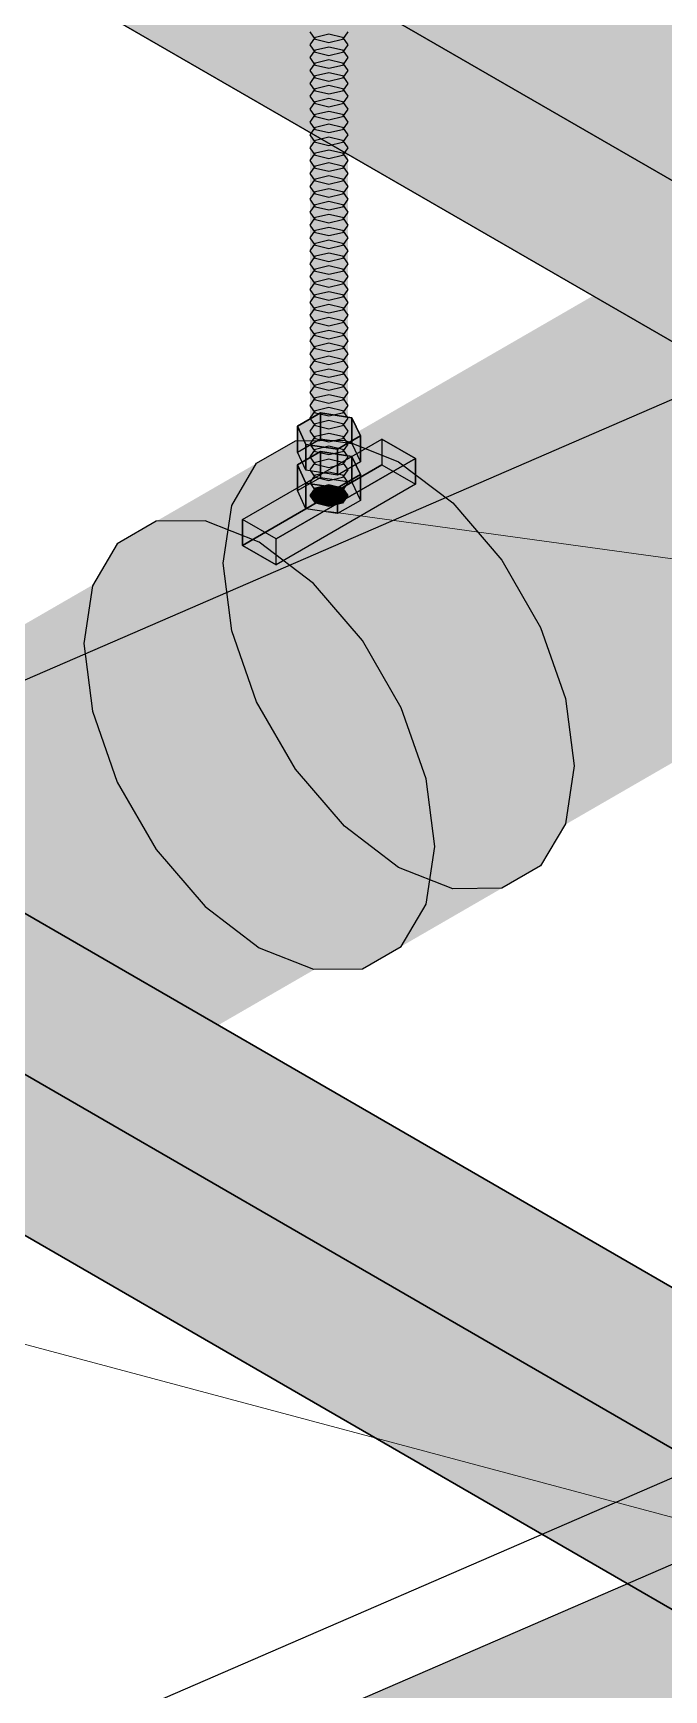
# Model space of a CAD drawing. Header units: metres. Extents: x 0 to 34.2, y 0 to 17.8.
# Drawn here: x 10.182 to 10.378, y 9.204 to 9.719 of the extents above; entities that cross this region are included whole.
import ezdxf

# ---------------------------------------------------------------- set-up
doc = ezdxf.new("R2010")
doc.units = ezdxf.units.M
doc.header["$LTSCALE"] = 0.25
doc.layers.add('ISO-ARISTAS', color=8, linetype='CONTINUOUS')
doc.layers.add('ISO-CONCRETO-SUP', color=254, linetype='CONTINUOUS', true_color=0xe8e8e8)
doc.layers.add('LLAMADAS', color=30, linetype='CONTINUOUS', lineweight=18)

msp = doc.modelspace()

# ---------------------------------------------------------------- linework, layer by layer
at = {"layer": 'ISO-ARISTAS', "color": 250}
for p, q in [((8.91706, 8.97127), (11.00677, 9.87615)), ((10.4811, 9.6154), (10.14965, 9.80676)), ((10.4811, 9.6154), (10.14965, 9.80676)), ((10.19295, 9.78176), (10.5244, 9.5904)), ((10.19295, 9.78176), (10.5244, 9.5904)), ((10.4811, 9.5654), (10.14965, 9.75676)), ((10.14965, 9.75676), (10.4811, 9.5654)), ((10.27022, 9.71698), (10.26849, 9.71937)), ((10.26849, 9.71537), (10.27022, 9.71777)), ((10.27022, 9.71298), (10.26849, 9.71537)), ((10.27022, 9.71777), (10.27437, 9.71877)), ((10.27437, 9.71598), (10.27022, 9.71698)), ((10.27022, 9.71378), (10.27437, 9.71477)), ((10.27437, 9.71877), (10.27853, 9.71777)), ((10.27853, 9.71698), (10.27437, 9.71598)), ((10.27437, 9.71477), (10.27853, 9.71378)), ((10.28025, 9.71937), (10.27853, 9.71698)), ((10.27853, 9.71777), (10.28025, 9.71537)), ((10.28025, 9.71537), (10.27853, 9.71298)), ((10.26849, 9.71138), (10.27022, 9.71378)), ((10.27022, 9.70898), (10.26849, 9.71138)), ((10.26849, 9.70738), (10.27022, 9.70978)), ((10.27437, 9.71198), (10.27022, 9.71298)), ((10.27022, 9.70978), (10.27437, 9.71077)), ((10.27853, 9.71298), (10.27437, 9.71198)), ((10.27437, 9.71077), (10.27853, 9.70978)), ((10.27853, 9.71378), (10.28025, 9.71138)), ((10.28025, 9.71138), (10.27853, 9.70898)), ((10.27853, 9.70978), (10.28025, 9.70738)), ((10.27022, 9.70498), (10.26849, 9.70738)), ((10.26849, 9.70338), (10.27022, 9.70578)), ((10.27437, 9.70798), (10.27022, 9.70898)), ((10.27022, 9.70578), (10.27437, 9.70677)), ((10.27437, 9.70398), (10.27022, 9.70498)), ((10.27853, 9.70898), (10.27437, 9.70798)), ((10.27437, 9.70677), (10.27853, 9.70578)), ((10.27853, 9.70498), (10.27437, 9.70398)), ((10.28025, 9.70738), (10.27853, 9.70498)), ((10.27853, 9.70578), (10.28025, 9.70338)), ((10.27022, 9.70097), (10.26849, 9.70338)), ((10.26849, 9.69937), (10.27022, 9.70178)), ((10.27022, 9.69698), (10.26849, 9.69937)), ((10.27022, 9.70178), (10.27437, 9.70277)), ((10.27437, 9.69998), (10.27022, 9.70097)), ((10.27437, 9.70277), (10.27853, 9.70178)), ((10.27853, 9.70097), (10.27437, 9.69998)), ((10.28025, 9.70338), (10.27853, 9.70097)), ((10.27853, 9.70178), (10.28025, 9.69937)), ((10.28025, 9.69937), (10.27853, 9.69698)), ((10.26849, 9.69538), (10.27022, 9.69778)), ((10.27022, 9.69298), (10.26849, 9.69538)), ((10.27022, 9.69778), (10.27437, 9.69877)), ((10.27437, 9.69598), (10.27022, 9.69698)), ((10.27022, 9.69378), (10.27437, 9.69477)), ((10.27437, 9.69877), (10.27853, 9.69778)), ((10.27853, 9.69698), (10.27437, 9.69598)), ((10.27437, 9.69477), (10.27853, 9.69378)), ((10.27853, 9.69778), (10.28025, 9.69538)), ((10.28025, 9.69538), (10.27853, 9.69298)), ((10.26849, 9.69138), (10.27022, 9.69378)), ((10.27022, 9.68898), (10.26849, 9.69138)), ((10.26849, 9.68737), (10.27022, 9.68978)), ((10.27437, 9.69198), (10.27022, 9.69298)), ((10.27022, 9.68978), (10.27437, 9.69077)), ((10.27437, 9.68798), (10.27022, 9.68898)), ((10.27853, 9.69298), (10.27437, 9.69198)), ((10.27437, 9.69077), (10.27853, 9.68978)), ((10.27853, 9.68898), (10.27437, 9.68798)), ((10.27853, 9.69378), (10.28025, 9.69138)), ((10.28025, 9.69138), (10.27853, 9.68898)), ((10.27853, 9.68978), (10.28025, 9.68737)), ((9.24851, 8.77991), (11.33823, 9.68478)), ((10.27022, 9.68498), (10.26849, 9.68737)), ((10.26849, 9.68337), (10.27022, 9.68577)), ((10.27022, 9.68577), (10.27437, 9.68677)), ((10.27437, 9.68398), (10.27022, 9.68498)), ((10.27437, 9.68677), (10.27853, 9.68577)), ((10.27853, 9.68498), (10.27437, 9.68398)), ((10.28025, 9.68737), (10.27853, 9.68498)), ((10.27853, 9.68577), (10.28025, 9.68337)), ((10.27022, 9.68098), (10.26849, 9.68337)), ((10.26849, 9.67938), (10.27022, 9.68178)), ((10.27022, 9.67698), (10.26849, 9.67938)), ((10.27022, 9.68178), (10.27437, 9.68277)), ((10.27437, 9.67998), (10.27022, 9.68098)), ((10.27022, 9.67778), (10.27437, 9.67877)), ((10.27437, 9.68277), (10.27853, 9.68178)), ((10.27853, 9.68098), (10.27437, 9.67998)), ((10.27437, 9.67877), (10.27853, 9.67778)), ((10.28025, 9.68337), (10.27853, 9.68098)), ((10.27853, 9.68178), (10.28025, 9.67938)), ((10.28025, 9.67938), (10.27853, 9.67698)), ((10.26849, 9.67538), (10.27022, 9.67778)), ((10.27022, 9.67298), (10.26849, 9.67538)), ((10.26849, 9.67138), (10.27022, 9.67378)), ((10.27437, 9.67598), (10.27022, 9.67698)), ((10.27022, 9.67378), (10.27437, 9.67477)), ((10.27853, 9.67698), (10.27437, 9.67598)), ((10.27437, 9.67477), (10.27853, 9.67378)), ((10.27853, 9.67778), (10.28025, 9.67538)), ((10.28025, 9.67538), (10.27853, 9.67298)), ((10.27853, 9.67378), (10.28025, 9.67138)), ((10.27022, 9.66897), (10.26849, 9.67138)), ((10.26849, 9.66737), (10.27022, 9.66978)), ((10.27437, 9.67198), (10.27022, 9.67298)), ((10.27022, 9.66978), (10.27437, 9.67077)), ((10.27437, 9.66798), (10.27022, 9.66897)), ((10.27853, 9.67298), (10.27437, 9.67198)), ((10.27437, 9.67077), (10.27853, 9.66978)), ((10.27853, 9.66897), (10.27437, 9.66798)), ((10.28025, 9.67138), (10.27853, 9.66897)), ((10.27853, 9.66978), (10.28025, 9.66737)), ((10.27022, 9.66498), (10.26849, 9.66737)), ((10.26849, 9.66338), (10.27022, 9.66578)), ((10.27022, 9.66098), (10.26849, 9.66338)), ((10.27022, 9.66578), (10.27437, 9.66677)), ((10.27437, 9.66398), (10.27022, 9.66498)), ((10.27437, 9.66677), (10.27853, 9.66578)), ((10.27853, 9.66498), (10.27437, 9.66398)), ((10.28025, 9.66737), (10.27853, 9.66498)), ((10.27853, 9.66578), (10.28025, 9.66338)), ((10.28025, 9.66338), (10.27853, 9.66098)), ((10.26849, 9.65938), (10.27022, 9.66178)), ((10.27022, 9.65698), (10.26849, 9.65938)), ((10.27022, 9.66178), (10.27437, 9.66277)), ((10.27437, 9.65998), (10.27022, 9.66098)), ((10.27022, 9.65778), (10.27437, 9.65877)), ((10.27437, 9.66277), (10.27853, 9.66178)), ((10.27853, 9.66098), (10.27437, 9.65998)), ((10.27437, 9.65877), (10.27853, 9.65778)), ((10.27853, 9.66178), (10.28025, 9.65938)), ((10.28025, 9.65938), (10.27853, 9.65698)), ((10.26849, 9.65537), (10.27022, 9.65778)), ((10.27022, 9.65298), (10.26849, 9.65537)), ((10.26849, 9.65137), (10.27022, 9.65377)), ((10.27437, 9.65598), (10.27022, 9.65698)), ((10.27022, 9.65377), (10.27437, 9.65477)), ((10.27437, 9.65198), (10.27022, 9.65298)), ((10.27853, 9.65698), (10.27437, 9.65598)), ((10.27437, 9.65477), (10.27853, 9.65377)), ((10.27853, 9.65298), (10.27437, 9.65198)), ((10.27853, 9.65778), (10.28025, 9.65537)), ((10.28025, 9.65537), (10.27853, 9.65298)), ((10.27853, 9.65377), (10.28025, 9.65137)), ((10.27022, 9.64898), (10.26849, 9.65137)), ((10.26849, 9.64738), (10.27022, 9.64977)), ((10.27022, 9.64977), (10.27437, 9.65077)), ((10.27437, 9.64798), (10.27022, 9.64898)), ((10.27437, 9.65077), (10.27853, 9.64977)), ((10.27853, 9.64898), (10.27437, 9.64798)), ((10.28025, 9.65137), (10.27853, 9.64898)), ((10.27853, 9.64977), (10.28025, 9.64738)), ((10.27022, 9.64498), (10.26849, 9.64738)), ((10.26849, 9.64338), (10.27022, 9.64578)), ((10.27022, 9.64098), (10.26849, 9.64338)), ((10.27022, 9.64578), (10.27437, 9.64677)), ((10.27437, 9.64398), (10.27022, 9.64498)), ((10.27022, 9.64178), (10.27437, 9.64277)), ((10.27437, 9.64677), (10.27853, 9.64578)), ((10.27853, 9.64498), (10.27437, 9.64398)), ((10.27437, 9.64277), (10.27853, 9.64178)), ((10.28025, 9.64738), (10.27853, 9.64498)), ((10.27853, 9.64578), (10.28025, 9.64338)), ((10.28025, 9.64338), (10.27853, 9.64098)), ((10.26849, 9.63938), (10.27022, 9.64178)), ((10.27022, 9.63697), (10.26849, 9.63938)), ((10.26849, 9.63537), (10.27022, 9.63778)), ((10.27437, 9.63998), (10.27022, 9.64098)), ((10.27022, 9.63778), (10.27437, 9.63877)), ((10.27853, 9.64098), (10.27437, 9.63998)), ((10.27437, 9.63877), (10.27853, 9.63778)), ((10.27853, 9.64178), (10.28025, 9.63938)), ((10.28025, 9.63938), (10.27853, 9.63697)), ((10.27853, 9.63778), (10.28025, 9.63537)), ((10.27022, 9.63298), (10.26849, 9.63537)), ((10.26849, 9.63138), (10.27022, 9.63377)), ((10.27437, 9.63598), (10.27022, 9.63697)), ((10.27022, 9.63377), (10.27437, 9.63477)), ((10.27437, 9.63198), (10.27022, 9.63298)), ((10.27853, 9.63697), (10.27437, 9.63598)), ((10.27437, 9.63477), (10.27853, 9.63377)), ((10.27853, 9.63298), (10.27437, 9.63198)), ((10.28025, 9.63537), (10.27853, 9.63298)), ((10.27853, 9.63377), (10.28025, 9.63138)), ((10.27022, 9.62898), (10.26849, 9.63138)), ((10.26849, 9.62738), (10.27022, 9.62978)), ((10.27022, 9.62498), (10.26849, 9.62738)), ((10.27022, 9.62978), (10.27437, 9.63077)), ((10.27437, 9.62798), (10.27022, 9.62898)), ((10.27437, 9.63077), (10.27853, 9.62978)), ((10.27853, 9.62898), (10.27437, 9.62798)), ((10.28025, 9.63138), (10.27853, 9.62898)), ((10.27853, 9.62978), (10.28025, 9.62738)), ((10.28025, 9.62738), (10.27853, 9.62498)), ((10.26849, 9.62337), (10.27022, 9.62578)), ((10.27022, 9.62098), (10.26849, 9.62337)), ((10.27022, 9.62578), (10.27437, 9.62677)), ((10.27437, 9.62398), (10.27022, 9.62498)), ((10.27022, 9.62177), (10.27437, 9.62277)), ((10.27437, 9.62677), (10.27853, 9.62578)), ((10.27853, 9.62498), (10.27437, 9.62398)), ((10.27437, 9.62277), (10.27853, 9.62177)), ((10.27853, 9.62578), (10.28025, 9.62337)), ((10.28025, 9.62337), (10.27853, 9.62098)), ((10.26849, 9.61937), (10.27022, 9.62177)), ((10.27022, 9.61698), (10.26849, 9.61937)), ((10.26849, 9.61538), (10.27022, 9.61777)), ((10.27437, 9.61998), (10.27022, 9.62098)), ((10.27022, 9.61777), (10.27437, 9.61877)), ((10.27437, 9.61598), (10.27022, 9.61698)), ((10.27853, 9.62098), (10.27437, 9.61998)), ((10.27437, 9.61877), (10.27853, 9.61777)), ((10.27853, 9.61698), (10.27437, 9.61598)), ((10.27853, 9.62177), (10.28025, 9.61937)), ((10.28025, 9.61937), (10.27853, 9.61698)), ((10.27853, 9.61777), (10.28025, 9.61538)), ((10.27022, 9.61298), (10.26849, 9.61538)), ((10.26849, 9.61138), (10.27022, 9.61378)), ((10.27022, 9.61378), (10.27437, 9.61477)), ((10.27437, 9.61198), (10.27022, 9.61298)), ((10.27437, 9.61477), (10.27853, 9.61378)), ((10.27853, 9.61298), (10.27437, 9.61198)), ((10.28025, 9.61538), (10.27853, 9.61298)), ((10.27853, 9.61378), (10.28025, 9.61138)), ((10.27022, 9.60898), (10.26849, 9.61138)), ((10.26849, 9.60738), (10.27022, 9.60978)), ((10.27022, 9.60497), (10.26849, 9.60738)), ((10.27022, 9.60978), (10.27437, 9.61077)), ((10.27437, 9.60798), (10.27022, 9.60898)), ((10.27022, 9.60578), (10.27437, 9.60677)), ((10.27437, 9.61077), (10.27853, 9.60978)), ((10.27853, 9.60898), (10.27437, 9.60798)), ((10.27437, 9.60677), (10.27853, 9.60578)), ((10.28025, 9.61138), (10.27853, 9.60898)), ((10.27853, 9.60978), (10.28025, 9.60738)), ((10.28025, 9.60738), (10.27853, 9.60497)), ((10.26849, 9.60337), (10.27022, 9.60578)), ((10.27022, 9.60098), (10.26849, 9.60337)), ((10.26849, 9.59938), (10.27022, 9.60177)), ((10.27437, 9.60398), (10.27022, 9.60497)), ((10.27022, 9.60177), (10.27437, 9.60277)), ((10.27853, 9.60497), (10.27437, 9.60398)), ((10.27437, 9.60277), (10.27853, 9.60177)), ((10.27853, 9.60578), (10.28025, 9.60337)), ((10.28025, 9.60337), (10.27853, 9.60098)), ((10.27853, 9.60177), (10.28025, 9.59938)), ((10.27176, 9.60101), (10.26461, 9.59689)), ((10.26461, 9.59689), (10.27176, 9.60101)), ((10.26461, 9.59689), (10.26461, 9.58889)), ((10.26461, 9.58889), (10.26461, 9.59689)), ((10.26461, 9.59689), (10.26722, 9.59125)), ((10.26722, 9.59125), (10.26461, 9.59689)), ((10.27022, 9.59698), (10.26849, 9.59938)), ((10.26849, 9.59538), (10.27022, 9.59778)), ((10.27437, 9.59998), (10.27022, 9.60098)), ((10.27022, 9.59778), (10.27437, 9.59877)), ((10.27437, 9.59598), (10.27022, 9.59698)), ((10.28152, 9.5995), (10.27176, 9.60101)), ((10.27176, 9.60101), (10.27176, 9.59301)), ((10.27176, 9.59301), (10.27176, 9.60101)), ((10.27176, 9.60101), (10.28152, 9.5995)), ((10.27853, 9.60098), (10.27437, 9.59998)), ((10.27437, 9.59877), (10.27853, 9.59778)), ((10.27853, 9.59698), (10.27437, 9.59598)), ((10.28025, 9.59938), (10.27853, 9.59698)), ((10.27853, 9.59778), (10.28025, 9.59538)), ((10.28152, 9.5915), (10.28152, 9.5995)), ((10.28414, 9.59386), (10.28152, 9.5995)), ((10.28152, 9.5995), (10.28152, 9.5915)), ((10.28152, 9.5995), (10.28414, 9.59386)), ((10.24753, 9.56788), (10.29083, 9.59287)), ((10.24753, 9.56788), (10.29083, 9.59287)), ((10.25188, 9.58539), (10.26395, 9.59236)), ((10.26395, 9.59236), (10.27916, 9.59253)), ((10.26461, 9.58889), (10.27176, 9.59301)), ((10.26461, 9.58889), (10.27176, 9.59301)), ((10.26722, 9.59125), (10.26722, 9.58325)), ((10.27699, 9.58974), (10.26722, 9.59125)), ((10.26722, 9.58325), (10.26722, 9.59125)), ((10.26722, 9.59125), (10.27699, 9.58974)), ((10.27022, 9.59298), (10.26849, 9.59538)), ((10.26849, 9.59137), (10.27022, 9.59378)), ((10.27022, 9.58898), (10.26849, 9.59137)), ((10.27022, 9.59378), (10.27437, 9.59477)), ((10.27437, 9.59198), (10.27022, 9.59298)), ((10.27176, 9.59301), (10.28152, 9.5915)), ((10.27176, 9.59301), (10.28152, 9.5915)), ((10.27437, 9.59477), (10.27853, 9.59378)), ((10.27853, 9.59298), (10.27437, 9.59198)), ((10.28414, 9.59386), (10.27699, 9.58974)), ((10.27699, 9.58974), (10.28414, 9.59386)), ((10.28025, 9.59538), (10.27853, 9.59298)), ((10.27853, 9.59378), (10.28025, 9.59137)), ((10.28025, 9.59137), (10.27853, 9.58898)), ((10.27916, 9.59253), (10.29602, 9.58588)), ((10.28152, 9.5915), (10.28414, 9.58586)), ((10.28152, 9.5915), (10.28414, 9.58586)), ((10.28414, 9.58586), (10.28414, 9.59386)), ((10.28414, 9.59386), (10.28414, 9.58586)), ((10.30122, 9.58687), (10.29083, 9.59287)), ((10.29083, 9.59287), (10.29083, 9.58488)), ((10.29083, 9.59287), (10.29083, 9.58488)), ((10.29083, 9.59287), (10.30122, 9.58687)), ((10.30122, 9.58687), (10.25792, 9.56188)), ((10.25792, 9.56188), (10.30122, 9.58687)), ((10.27176, 9.58901), (10.26461, 9.58489)), ((10.26461, 9.58489), (10.27176, 9.58901)), ((10.26722, 9.58325), (10.26461, 9.58889)), ((10.26722, 9.58325), (10.26461, 9.58889)), ((10.26849, 9.58737), (10.27022, 9.58977)), ((10.27022, 9.58498), (10.26849, 9.58737)), ((10.27022, 9.58977), (10.27437, 9.59077)), ((10.27437, 9.58798), (10.27022, 9.58898)), ((10.27022, 9.58577), (10.27437, 9.58677)), ((10.28152, 9.5875), (10.27176, 9.58901)), ((10.27176, 9.58901), (10.27176, 9.58101)), ((10.27176, 9.58101), (10.27176, 9.58901)), ((10.27176, 9.58901), (10.28152, 9.5875)), ((10.27437, 9.59077), (10.27853, 9.58977)), ((10.27853, 9.58898), (10.27437, 9.58798)), ((10.27437, 9.58677), (10.27853, 9.58577)), ((10.27699, 9.58174), (10.27699, 9.58974)), ((10.27699, 9.58974), (10.27699, 9.58174)), ((10.27853, 9.58977), (10.28025, 9.58737)), ((10.28025, 9.58737), (10.27853, 9.58498)), ((10.28152, 9.5795), (10.28152, 9.5875)), ((10.28414, 9.58186), (10.28152, 9.5875)), ((10.28152, 9.5875), (10.28152, 9.5795)), ((10.28152, 9.5875), (10.28414, 9.58186)), ((10.30122, 9.57888), (10.30122, 9.58687)), ((10.30122, 9.58687), (10.30122, 9.57888)), ((10.24413, 9.5723), (10.25188, 9.58539)), ((10.29083, 9.58488), (10.24753, 9.55987)), ((10.24753, 9.55987), (10.29083, 9.58488)), ((10.26461, 9.58489), (10.26461, 9.57689)), ((10.26461, 9.57689), (10.26461, 9.58489)), ((10.26461, 9.58489), (10.26722, 9.57925)), ((10.26722, 9.57925), (10.26461, 9.58489)), ((10.26461, 9.57689), (10.27176, 9.58101)), ((10.26461, 9.57689), (10.27176, 9.58101)), ((10.27699, 9.58174), (10.26722, 9.58325)), ((10.27699, 9.58174), (10.26722, 9.58325)), ((10.26849, 9.58338), (10.27022, 9.58577)), ((10.27022, 9.58098), (10.26849, 9.58338)), ((10.26849, 9.57938), (10.27022, 9.58178)), ((10.27437, 9.58398), (10.27022, 9.58498)), ((10.27022, 9.58178), (10.27437, 9.58277)), ((10.27437, 9.57998), (10.27022, 9.58098)), ((10.27176, 9.58101), (10.28152, 9.5795)), ((10.27176, 9.58101), (10.28152, 9.5795)), ((10.27853, 9.58498), (10.27437, 9.58398)), ((10.27437, 9.58277), (10.27853, 9.58178)), ((10.27853, 9.58098), (10.27437, 9.57998)), ((10.28414, 9.58586), (10.27699, 9.58174)), ((10.28414, 9.58586), (10.27699, 9.58174)), ((10.28414, 9.58186), (10.27699, 9.57774)), ((10.27699, 9.57774), (10.28414, 9.58186)), ((10.27853, 9.58577), (10.28025, 9.58338)), ((10.28025, 9.58338), (10.27853, 9.58098)), ((10.27853, 9.58178), (10.28025, 9.57938)), ((10.28414, 9.57386), (10.28414, 9.58186)), ((10.28414, 9.58186), (10.28414, 9.57386)), ((10.29083, 9.58488), (10.30122, 9.57888)), ((10.29083, 9.58488), (10.30122, 9.57888)), ((10.29602, 9.58588), (10.31288, 9.57306)), ((10.30122, 9.57888), (10.25792, 9.55387)), ((10.30122, 9.57888), (10.25792, 9.55387)), ((10.26722, 9.57125), (10.26461, 9.57689)), ((10.26722, 9.57125), (10.26461, 9.57689)), ((10.26722, 9.57925), (10.26722, 9.57125)), ((10.27699, 9.57774), (10.26722, 9.57925)), ((10.26722, 9.57125), (10.26722, 9.57925)), ((10.26722, 9.57925), (10.27699, 9.57774)), ((10.27022, 9.57698), (10.26849, 9.57938)), ((10.26849, 9.57538), (10.27022, 9.57778)), ((10.26849, 9.57538), (10.27022, 9.57778)), ((10.27022, 9.57778), (10.27437, 9.57877)), ((10.27022, 9.57778), (10.27437, 9.57877)), ((10.27437, 9.57598), (10.27022, 9.57698)), ((10.27437, 9.57877), (10.27853, 9.57778)), ((10.27437, 9.57877), (10.27853, 9.57778)), ((10.27853, 9.57698), (10.27437, 9.57598)), ((10.27699, 9.56974), (10.27699, 9.57774)), ((10.27699, 9.57774), (10.27699, 9.56974)), ((10.28025, 9.57938), (10.27853, 9.57698)), ((10.27853, 9.57778), (10.28025, 9.57538)), ((10.27853, 9.57778), (10.28025, 9.57538)), ((10.28152, 9.5795), (10.28414, 9.57386)), ((10.28152, 9.5795), (10.28414, 9.57386)), ((10.24146, 9.55438), (10.24413, 9.5723)), ((10.27699, 9.56974), (10.26722, 9.57125)), ((10.27699, 9.56974), (10.26722, 9.57125)), ((10.27022, 9.57297), (10.26849, 9.57538)), ((10.27022, 9.57297), (10.26849, 9.57538)), ((10.27437, 9.57198), (10.27022, 9.57297)), ((10.27437, 9.57198), (10.27022, 9.57297)), ((10.27853, 9.57297), (10.27437, 9.57198)), ((10.27853, 9.57297), (10.27437, 9.57198)), ((10.28414, 9.57386), (10.27699, 9.56974)), ((10.28414, 9.57386), (10.27699, 9.56974)), ((10.28025, 9.57538), (10.27853, 9.57297)), ((10.28025, 9.57538), (10.27853, 9.57297)), ((10.31288, 9.57306), (10.32809, 9.55533)), ((10.22065, 9.56736), (10.20858, 9.56039)), ((10.23586, 9.56753), (10.22065, 9.56736)), ((10.25272, 9.56088), (10.23586, 9.56753)), ((10.24753, 9.55987), (10.24753, 9.56788)), ((10.25792, 9.56188), (10.24753, 9.56788)), ((10.25792, 9.56188), (10.24753, 9.56788)), ((10.24753, 9.56788), (10.24753, 9.55987)), ((10.20858, 9.56039), (10.20083, 9.5473)), ((10.26958, 9.54806), (10.25272, 9.56088)), ((10.25792, 9.55387), (10.25792, 9.56188)), ((10.25792, 9.55387), (10.25792, 9.56188)), ((10.25792, 9.55387), (10.24753, 9.55987)), ((10.24753, 9.55987), (10.25792, 9.55387)), ((10.32809, 9.55533), (10.34016, 9.53442)), ((10.24413, 9.53337), (10.24146, 9.55438)), ((10.20083, 9.5473), (10.19816, 9.52937)), ((10.28479, 9.53033), (10.26958, 9.54806)), ((10.25188, 9.51133), (10.24413, 9.53337)), ((10.29686, 9.50942), (10.28479, 9.53033)), ((10.34016, 9.53442), (10.34791, 9.51238)), ((10.19816, 9.52937), (10.20083, 9.50837)), ((10.26395, 9.49042), (10.25188, 9.51133)), ((10.30461, 9.48738), (10.29686, 9.50942)), ((10.34791, 9.51238), (10.35058, 9.49138)), ((10.20083, 9.50837), (10.20858, 9.48633)), ((10.27916, 9.47269), (10.26395, 9.49042)), ((10.35058, 9.49138), (10.34791, 9.47345)), ((10.20858, 9.48633), (10.22065, 9.46542)), ((10.30728, 9.46638), (10.30461, 9.48738)), ((10.34791, 9.47345), (10.34016, 9.46036)), ((10.46614, 9.28028), (10.13469, 9.47165)), ((10.13469, 9.47165), (10.46614, 9.28028)), ((10.29602, 9.45988), (10.27916, 9.47269)), ((10.22065, 9.46542), (10.23586, 9.44769)), ((10.30461, 9.44845), (10.30728, 9.46638)), ((10.31288, 9.45322), (10.29602, 9.45988)), ((10.34016, 9.46036), (10.32809, 9.45339)), ((10.32809, 9.45339), (10.31288, 9.45322)), ((10.23586, 9.44769), (10.25272, 9.43487)), ((10.29686, 9.43536), (10.30461, 9.44845)), ((10.42284, 9.25528), (10.09139, 9.44665)), ((10.42284, 9.25528), (10.09139, 9.44665)), ((10.25272, 9.43487), (10.26958, 9.42822)), ((10.28479, 9.42839), (10.29686, 9.43536)), ((10.26958, 9.42822), (10.28479, 9.42839)), ((10.13469, 9.42165), (10.46614, 9.23028)), ((10.13469, 9.42165), (10.46614, 9.23028)), ((10.42284, 9.20528), (10.09139, 9.39665)), ((10.09139, 9.39665), (10.42284, 9.20528)), ((10.38365, 9.24454), (10.08672, 9.11596))]:
    msp.add_line(p, q, dxfattribs=at)
at = {"layer": 'ISO-CONCRETO-SUP', "true_color": 0x6b737d}
for points in [[(10.19295, 9.83176), (10.5244, 9.6404), (10.14965, 9.80676), (10.4811, 9.6154)], [(10.19295, 9.78176), (10.5244, 9.5904), (10.14965, 9.75676), (10.4811, 9.5654)], [(10.13469, 9.47165), (10.46614, 9.28028), (10.09139, 9.44665), (10.42284, 9.25528)], [(10.13469, 9.42165), (10.46614, 9.23028), (10.09139, 9.39665), (10.42284, 9.20528)]]:
    msp.add_solid(points, dxfattribs=at)
at = {"layer": 'ISO-CONCRETO-SUP', "true_color": 0x616771}
for points in [[(10.19295, 9.78176), (10.5244, 9.5904), (10.19295, 9.83176), (10.5244, 9.6404)], [(10.14965, 9.75676), (10.4811, 9.5654), (10.14965, 9.80676), (10.4811, 9.6154)], [(10.13469, 9.42165), (10.46614, 9.23028), (10.13469, 9.47165), (10.46614, 9.28028)], [(10.09139, 9.39665), (10.42284, 9.20528), (10.09139, 9.44665), (10.42284, 9.25528)]]:
    msp.add_solid(points, dxfattribs=at)
at = {"layer": 'ISO-CONCRETO-SUP', "true_color": 0x696a6e}
for points in [[(10.26849, 9.64898), (10.27022, 9.65138), (10.26849, 9.72259), (10.27022, 9.72499)], [(10.28025, 9.64898), (10.27853, 9.64658), (10.28025, 9.72259), (10.27853, 9.72019)], [(10.26849, 9.57538), (10.27022, 9.57778), (10.26849, 9.64898), (10.27022, 9.65138)], [(10.28025, 9.57538), (10.27853, 9.57297), (10.28025, 9.64898), (10.27853, 9.64658)]]:
    msp.add_solid(points, dxfattribs=at)
at = {"layer": 'ISO-CONCRETO-SUP', "true_color": 0x87888d}
for points in [[(10.27022, 9.65138), (10.27437, 9.65238), (10.27022, 9.72499), (10.27437, 9.72598)], [(10.27853, 9.64658), (10.27437, 9.64559), (10.27853, 9.72019), (10.27437, 9.71919)], [(10.27022, 9.57778), (10.27437, 9.57877), (10.27022, 9.65138), (10.27437, 9.65238)], [(10.27853, 9.57297), (10.27437, 9.57198), (10.27853, 9.64658), (10.27437, 9.64559)]]:
    msp.add_solid(points, dxfattribs=at)
at = {"layer": 'ISO-CONCRETO-SUP', "true_color": 0x8e9095}
for points in [[(10.27437, 9.65238), (10.27853, 9.65138), (10.27437, 9.72598), (10.27853, 9.72499)], [(10.27437, 9.64559), (10.27022, 9.64658), (10.27437, 9.71919), (10.27022, 9.72019)], [(10.27437, 9.57877), (10.27853, 9.57778), (10.27437, 9.65238), (10.27853, 9.65138)], [(10.27437, 9.57198), (10.27022, 9.57297), (10.27437, 9.64559), (10.27022, 9.64658)]]:
    msp.add_solid(points, dxfattribs=at)
at = {"layer": 'ISO-CONCRETO-SUP', "true_color": 0x7b7d81}
for points in [[(10.27853, 9.65138), (10.28025, 9.64898), (10.27853, 9.72499), (10.28025, 9.72259)], [(10.27022, 9.64658), (10.26849, 9.64898), (10.27022, 9.72019), (10.26849, 9.72259)], [(10.27022, 9.57297), (10.26849, 9.57538), (10.27022, 9.64658), (10.26849, 9.64898)], [(10.27853, 9.57778), (10.28025, 9.57538), (10.27853, 9.65138), (10.28025, 9.64898)]]:
    msp.add_solid(points, dxfattribs=at)
at = {"layer": 'ISO-CONCRETO-SUP', "true_color": 0x7e96ac}
for points in [[(10.42172, 9.67506), (10.43264, 9.68137), (10.3468, 9.63181), (10.35772, 9.63812)], [(10.3468, 9.63181), (10.35772, 9.63812), (10.27189, 9.58856), (10.28281, 9.59487)], [(10.27189, 9.58856), (10.28281, 9.59487), (10.19698, 9.54531), (10.2079, 9.55162)], [(10.19698, 9.54531), (10.2079, 9.55162), (10.12207, 9.50206), (10.13299, 9.50837)], [(10.42668, 9.51869), (10.41576, 9.51238), (10.35176, 9.47544), (10.34084, 9.46913)], [(10.35176, 9.47544), (10.34084, 9.46913), (10.27685, 9.43219), (10.26593, 9.42588)], [(10.27685, 9.43219), (10.26593, 9.42588), (10.20194, 9.38894), (10.19102, 9.38263)], [(10.20194, 9.38894), (10.19102, 9.38263), (10.12703, 9.34569), (10.11611, 9.33938)]]:
    msp.add_solid(points, dxfattribs=at)
at = {"layer": 'ISO-CONCRETO-SUP', "true_color": 0x8faac4}
for points in [[(10.43264, 9.68137), (10.4464, 9.68152), (10.35772, 9.63812), (10.37149, 9.63827)], [(10.35772, 9.63812), (10.37149, 9.63827), (10.28281, 9.59487), (10.29657, 9.59502)], [(10.28281, 9.59487), (10.29657, 9.59502), (10.2079, 9.55162), (10.22166, 9.55177)], [(10.2079, 9.55162), (10.22166, 9.55177), (10.13299, 9.50837), (10.14675, 9.50852)], [(10.41576, 9.51238), (10.40199, 9.51223), (10.34084, 9.46913), (10.32708, 9.46898)], [(10.34084, 9.46913), (10.32708, 9.46898), (10.26593, 9.42588), (10.25217, 9.42573)], [(10.26593, 9.42588), (10.25217, 9.42573), (10.19102, 9.38263), (10.17726, 9.38248)], [(10.19102, 9.38263), (10.17726, 9.38248), (10.11611, 9.33938), (10.10235, 9.33923)]]:
    msp.add_solid(points, dxfattribs=at)
at = {"layer": 'ISO-CONCRETO-SUP', "true_color": 0x9cbad6}
for points in [[(10.4464, 9.68152), (10.46165, 9.6755), (10.37149, 9.63827), (10.38674, 9.63225)], [(10.37149, 9.63827), (10.38674, 9.63225), (10.29657, 9.59502), (10.31183, 9.589)], [(10.29657, 9.59502), (10.31183, 9.589), (10.22166, 9.55177), (10.23692, 9.54575)], [(10.22166, 9.55177), (10.23692, 9.54575), (10.14675, 9.50852), (10.16201, 9.5025)], [(10.40199, 9.51223), (10.38674, 9.51825), (10.32708, 9.46898), (10.31183, 9.475)], [(10.32708, 9.46898), (10.31183, 9.475), (10.25217, 9.42573), (10.23692, 9.43175)], [(10.25217, 9.42573), (10.23692, 9.43175), (10.17726, 9.38248), (10.16201, 9.3885)]]:
    msp.add_solid(points, dxfattribs=at)
at = {"layer": 'ISO-CONCRETO-SUP', "true_color": 0x687c8e}
for points in [[(10.4147, 9.66322), (10.42172, 9.67506), (10.33979, 9.61997), (10.3468, 9.63181)], [(10.33979, 9.61997), (10.3468, 9.63181), (10.26488, 9.57672), (10.27189, 9.58856)], [(10.26488, 9.57672), (10.27189, 9.58856), (10.18997, 9.53347), (10.19698, 9.54531)], [(10.18997, 9.53347), (10.19698, 9.54531), (10.11506, 9.49022), (10.12207, 9.50206)], [(10.43369, 9.53053), (10.42668, 9.51869), (10.35878, 9.48728), (10.35176, 9.47544)], [(10.35878, 9.48728), (10.35176, 9.47544), (10.28387, 9.44403), (10.27685, 9.43219)], [(10.28387, 9.44403), (10.27685, 9.43219), (10.20895, 9.40078), (10.20194, 9.38894)], [(10.20895, 9.40078), (10.20194, 9.38894), (10.13404, 9.35753), (10.12703, 9.34569)]]:
    msp.add_solid(points, dxfattribs=at)
at = {"layer": 'ISO-CONCRETO-SUP', "true_color": 0x7990a6}
for points in [[(10.41229, 9.647), (10.4147, 9.66322), (10.33738, 9.60375), (10.33979, 9.61997)], [(10.33738, 9.60375), (10.33979, 9.61997), (10.26247, 9.5605), (10.26488, 9.57672)], [(10.26247, 9.5605), (10.26488, 9.57672), (10.18755, 9.51725), (10.18997, 9.53347)], [(10.4361, 9.54675), (10.43369, 9.53053), (10.36119, 9.5035), (10.35878, 9.48728)], [(10.18755, 9.51725), (10.18997, 9.53347), (10.11264, 9.474), (10.11506, 9.49022)], [(10.36119, 9.5035), (10.35878, 9.48728), (10.28628, 9.46025), (10.28387, 9.44403)], [(10.28628, 9.46025), (10.28387, 9.44403), (10.21137, 9.417), (10.20895, 9.40078)], [(10.21137, 9.417), (10.20895, 9.40078), (10.13646, 9.37375), (10.13404, 9.35753)]]:
    msp.add_solid(points, dxfattribs=at)
at = {"layer": 'ISO-CONCRETO-SUP', "true_color": 0x8ba5be}
for points in [[(10.4147, 9.62799), (10.41229, 9.647), (10.33979, 9.58474), (10.33738, 9.60375)], [(10.33979, 9.58474), (10.33738, 9.60375), (10.26488, 9.54149), (10.26247, 9.5605)], [(10.43369, 9.56576), (10.4361, 9.54675), (10.35878, 9.52251), (10.36119, 9.5035)], [(10.26488, 9.54149), (10.26247, 9.5605), (10.18997, 9.49824), (10.18755, 9.51725)], [(10.35878, 9.52251), (10.36119, 9.5035), (10.28387, 9.47926), (10.28628, 9.46025)], [(10.18997, 9.49824), (10.18755, 9.51725), (10.11506, 9.45499), (10.11264, 9.474)], [(10.28387, 9.47926), (10.28628, 9.46025), (10.20895, 9.43601), (10.21137, 9.417)], [(10.20895, 9.43601), (10.21137, 9.417), (10.13404, 9.39276), (10.13646, 9.37375)]]:
    msp.add_solid(points, dxfattribs=at)
at = {"layer": 'ISO-CONCRETO-SUP', "true_color": 0xa5c4e1}
for points in [[(10.38674, 9.63225), (10.40199, 9.62065), (10.31183, 9.589), (10.32708, 9.5774)], [(10.31183, 9.589), (10.32708, 9.5774), (10.23692, 9.54575), (10.25217, 9.53415)], [(10.46165, 9.5615), (10.4464, 9.5731), (10.38674, 9.51825), (10.37149, 9.52985)], [(10.23692, 9.54575), (10.25217, 9.53415), (10.16201, 9.5025), (10.17726, 9.4909)], [(10.38674, 9.51825), (10.37149, 9.52985), (10.31183, 9.475), (10.29657, 9.4866)], [(10.31183, 9.475), (10.29657, 9.4866), (10.23692, 9.43175), (10.22166, 9.44335)], [(10.23692, 9.43175), (10.22166, 9.44335), (10.16201, 9.3885), (10.14675, 9.4001)]]:
    msp.add_solid(points, dxfattribs=at)
at = {"layer": 'ISO-CONCRETO-SUP', "true_color": 0x99b7d2}
for points in [[(10.42172, 9.60805), (10.4147, 9.62799), (10.3468, 9.5648), (10.33979, 9.58474)], [(10.3468, 9.5648), (10.33979, 9.58474), (10.27189, 9.52155), (10.26488, 9.54149)], [(10.42668, 9.5857), (10.43369, 9.56576), (10.35176, 9.54245), (10.35878, 9.52251)], [(10.27189, 9.52155), (10.26488, 9.54149), (10.19698, 9.4783), (10.18997, 9.49824)], [(10.35176, 9.54245), (10.35878, 9.52251), (10.27685, 9.4992), (10.28387, 9.47926)], [(10.27685, 9.4992), (10.28387, 9.47926), (10.20194, 9.45595), (10.20895, 9.43601)], [(10.19698, 9.4783), (10.18997, 9.49824), (10.12207, 9.43505), (10.11506, 9.45499)], [(10.20194, 9.45595), (10.20895, 9.43601), (10.12703, 9.4127), (10.13404, 9.39276)]]:
    msp.add_solid(points, dxfattribs=at)
at = {"layer": 'ISO-CONCRETO-SUP', "true_color": 0xa7c7e4}
for points in [[(10.40199, 9.62065), (10.41576, 9.60461), (10.32708, 9.5774), (10.34084, 9.56136)], [(10.4464, 9.5731), (10.43264, 9.58914), (10.37149, 9.52985), (10.35772, 9.54589)], [(10.32708, 9.5774), (10.34084, 9.56136), (10.25217, 9.53415), (10.26593, 9.51811)], [(10.37149, 9.52985), (10.35772, 9.54589), (10.29657, 9.4866), (10.28281, 9.50264)], [(10.25217, 9.53415), (10.26593, 9.51811), (10.17726, 9.4909), (10.19102, 9.47486)], [(10.29657, 9.4866), (10.28281, 9.50264), (10.22166, 9.44335), (10.2079, 9.45939)], [(10.17726, 9.4909), (10.19102, 9.47486), (10.10235, 9.44765), (10.11611, 9.43161)], [(10.22166, 9.44335), (10.2079, 9.45939), (10.14675, 9.4001), (10.13299, 9.41614)]]:
    msp.add_solid(points, dxfattribs=at)
at = {"layer": 'ISO-CONCRETO-SUP', "true_color": 0xa3c2df}
for points in [[(10.43264, 9.58914), (10.42172, 9.60805), (10.35772, 9.54589), (10.3468, 9.5648)], [(10.41576, 9.60461), (10.42668, 9.5857), (10.34084, 9.56136), (10.35176, 9.54245)], [(10.34084, 9.56136), (10.35176, 9.54245), (10.26593, 9.51811), (10.27685, 9.4992)], [(10.35772, 9.54589), (10.3468, 9.5648), (10.28281, 9.50264), (10.27189, 9.52155)], [(10.28281, 9.50264), (10.27189, 9.52155), (10.2079, 9.45939), (10.19698, 9.4783)], [(10.26593, 9.51811), (10.27685, 9.4992), (10.19102, 9.47486), (10.20194, 9.45595)], [(10.2079, 9.45939), (10.19698, 9.4783), (10.13299, 9.41614), (10.12207, 9.43505)], [(10.19102, 9.47486), (10.20194, 9.45595), (10.11611, 9.43161), (10.12703, 9.4127)]]:
    msp.add_solid(points, dxfattribs=at)
at = {"layer": 'ISO-CONCRETO-SUP', "true_color": 0x42444a}
for points in [[(10.26461, 9.58889), (10.27176, 9.59301), (10.26461, 9.59689), (10.27176, 9.60101)], [(10.28414, 9.58586), (10.27699, 9.58174), (10.28414, 9.59386), (10.27699, 9.58974)], [(10.26461, 9.57689), (10.27176, 9.58101), (10.26461, 9.58489), (10.27176, 9.58901)], [(10.28414, 9.57386), (10.27699, 9.56974), (10.28414, 9.58186), (10.27699, 9.57774)]]:
    msp.add_solid(points, dxfattribs=at)
at = {"layer": 'ISO-CONCRETO-SUP', "true_color": 0x52545b}
for points in [[(10.26722, 9.59125), (10.26461, 9.59689), (10.27176, 9.60101)], [(10.26722, 9.59125), (10.27176, 9.60101), (10.28152, 9.5995)], [(10.26722, 9.59125), (10.28152, 9.5995), (10.28414, 9.59386)], [(10.26722, 9.58325), (10.26461, 9.58889), (10.27176, 9.59301)], [(10.26722, 9.59125), (10.28414, 9.59386), (10.27699, 9.58974)], [(10.26722, 9.58325), (10.27176, 9.59301), (10.28152, 9.5915)], [(10.26722, 9.58325), (10.28152, 9.5915), (10.28414, 9.58586)], [(10.26722, 9.57925), (10.26461, 9.58489), (10.27176, 9.58901)], [(10.26722, 9.57925), (10.27176, 9.58901), (10.28152, 9.5875)], [(10.26722, 9.57925), (10.28152, 9.5875), (10.28414, 9.58186)], [(10.26722, 9.57125), (10.26461, 9.57689), (10.27176, 9.58101)], [(10.26722, 9.58325), (10.28414, 9.58586), (10.27699, 9.58174)], [(10.26722, 9.57925), (10.28414, 9.58186), (10.27699, 9.57774)], [(10.26722, 9.57125), (10.27176, 9.58101), (10.28152, 9.5795)], [(10.26722, 9.57125), (10.28152, 9.5795), (10.28414, 9.57386)], [(10.26722, 9.57125), (10.28414, 9.57386), (10.27699, 9.56974)]]:
    msp.add_solid(points, dxfattribs=at)
at = {"layer": 'ISO-CONCRETO-SUP', "true_color": 0x404248}
for points in [[(10.26722, 9.58325), (10.26461, 9.58889), (10.26722, 9.59125), (10.26461, 9.59689)], [(10.28152, 9.5915), (10.28414, 9.58586), (10.28152, 9.5995), (10.28414, 9.59386)], [(10.28152, 9.5795), (10.28414, 9.57386), (10.28152, 9.5875), (10.28414, 9.58186)], [(10.26722, 9.57125), (10.26461, 9.57689), (10.26722, 9.57925), (10.26461, 9.58489)]]:
    msp.add_solid(points, dxfattribs=at)
at = {"layer": 'ISO-CONCRETO-SUP', "true_color": 0x4e5057}
for points in [[(10.27176, 9.59301), (10.28152, 9.5915), (10.27176, 9.60101), (10.28152, 9.5995)], [(10.27699, 9.58174), (10.26722, 9.58325), (10.27699, 9.58974), (10.26722, 9.59125)], [(10.27176, 9.58101), (10.28152, 9.5795), (10.27176, 9.58901), (10.28152, 9.5875)], [(10.27699, 9.56974), (10.26722, 9.57125), (10.27699, 9.57774), (10.26722, 9.57925)]]:
    msp.add_solid(points, dxfattribs=at)
at = {"layer": 'ISO-CONCRETO-SUP', "true_color": 0xa56923}
for points in [[(10.25188, 9.58539), (10.26395, 9.59236), (10.20858, 9.56039), (10.22065, 9.56736)], [(10.34016, 9.46036), (10.32809, 9.45339), (10.29686, 9.43536), (10.28479, 9.42839)]]:
    msp.add_solid(points, dxfattribs=at)
at = {"layer": 'ISO-CONCRETO-SUP', "true_color": 0xbc7727}
for points in [[(10.26395, 9.59236), (10.27916, 9.59253), (10.22065, 9.56736), (10.23586, 9.56753)], [(10.32809, 9.45339), (10.31288, 9.45322), (10.28479, 9.42839), (10.26958, 9.42822)]]:
    msp.add_solid(points, dxfattribs=at)
at = {"layer": 'ISO-CONCRETO-SUP', "true_color": 0xcd822b}
for points in [[(10.27916, 9.59253), (10.29602, 9.58588), (10.23586, 9.56753), (10.25272, 9.56088)], [(10.31288, 9.45322), (10.29602, 9.45988), (10.26958, 9.42822), (10.25272, 9.43487)]]:
    msp.add_solid(points, dxfattribs=at)
at = {"layer": 'ISO-CONCRETO-SUP', "true_color": 0xab6d24}
for points in [[(10.29083, 9.58488), (10.24753, 9.55987), (10.29083, 9.59287), (10.24753, 9.56788)], [(10.30122, 9.57888), (10.25792, 9.55387), (10.30122, 9.58687), (10.25792, 9.56188)]]:
    msp.add_solid(points, dxfattribs=at)
at = {"layer": 'ISO-CONCRETO-SUP', "true_color": 0xd4862c}
for points in [[(10.29083, 9.59287), (10.30122, 9.58687), (10.24753, 9.56788), (10.25792, 9.56188)], [(10.29083, 9.58488), (10.30122, 9.57888), (10.24753, 9.55987), (10.25792, 9.55387)]]:
    msp.add_solid(points, dxfattribs=at)
at = {"layer": 'ISO-CONCRETO-SUP', "true_color": 0xbf7928}
for points in [[(10.29083, 9.58488), (10.30122, 9.57888), (10.29083, 9.59287), (10.30122, 9.58687)], [(10.24753, 9.55987), (10.25792, 9.55387), (10.24753, 9.56788), (10.25792, 9.56188)]]:
    msp.add_solid(points, dxfattribs=at)
at = {"layer": 'ISO-CONCRETO-SUP', "true_color": 0x88571c}
for points in [[(10.24413, 9.5723), (10.25188, 9.58539), (10.20083, 9.5473), (10.20858, 9.56039)], [(10.34791, 9.47345), (10.34016, 9.46036), (10.30461, 9.44845), (10.29686, 9.43536)]]:
    msp.add_solid(points, dxfattribs=at)
at = {"layer": 'ISO-CONCRETO-SUP', "true_color": 0xd8892d}
for points in [[(10.29602, 9.58588), (10.31288, 9.57306), (10.25272, 9.56088), (10.26958, 9.54806)], [(10.29602, 9.45988), (10.27916, 9.47269), (10.25272, 9.43487), (10.23586, 9.44769)]]:
    msp.add_solid(points, dxfattribs=at)
at = {"layer": 'ISO-CONCRETO-SUP', "true_color": 0x96989e}
for points in [[(10.27437, 9.57538), (10.26849, 9.57538), (10.27022, 9.57778)], [(10.27437, 9.57538), (10.27022, 9.57778), (10.27437, 9.57877)], [(10.27437, 9.57538), (10.27437, 9.57877), (10.27853, 9.57778)], [(10.27437, 9.57538), (10.27853, 9.57778), (10.28025, 9.57538)], [(10.27437, 9.57538), (10.27022, 9.57297), (10.26849, 9.57538)], [(10.27437, 9.57538), (10.27437, 9.57198), (10.27022, 9.57297)], [(10.27437, 9.57538), (10.28025, 9.57538), (10.27853, 9.57297)], [(10.27437, 9.57538), (10.27853, 9.57297), (10.27437, 9.57198)]]:
    msp.add_solid(points, dxfattribs=at)
at = {"layer": 'ISO-CONCRETO-SUP', "true_color": 0x9f6521}
for points in [[(10.24146, 9.55438), (10.24413, 9.5723), (10.19816, 9.52937), (10.20083, 9.5473)], [(10.35058, 9.49138), (10.34791, 9.47345), (10.30728, 9.46638), (10.30461, 9.44845)]]:
    msp.add_solid(points, dxfattribs=at)
at = {"layer": 'ISO-CONCRETO-SUP', "true_color": 0xdb8b2e}
for points in [[(10.31288, 9.57306), (10.32809, 9.55533), (10.26958, 9.54806), (10.28479, 9.53033)], [(10.27916, 9.47269), (10.26395, 9.49042), (10.23586, 9.44769), (10.22065, 9.46542)]]:
    msp.add_solid(points, dxfattribs=at)
at = {"layer": 'ISO-CONCRETO-SUP', "true_color": 0xd6882d}
for points in [[(10.32809, 9.55533), (10.34016, 9.53442), (10.28479, 9.53033), (10.29686, 9.50942)], [(10.26395, 9.49042), (10.25188, 9.51133), (10.22065, 9.46542), (10.20858, 9.48633)]]:
    msp.add_solid(points, dxfattribs=at)
at = {"layer": 'ISO-CONCRETO-SUP', "true_color": 0xb67426}
for points in [[(10.24413, 9.53337), (10.24146, 9.55438), (10.20083, 9.50837), (10.19816, 9.52937)], [(10.34791, 9.51238), (10.35058, 9.49138), (10.30461, 9.48738), (10.30728, 9.46638)]]:
    msp.add_solid(points, dxfattribs=at)
at = {"layer": 'ISO-CONCRETO-SUP', "true_color": 0xc9802a}
for points in [[(10.25188, 9.51133), (10.24413, 9.53337), (10.20858, 9.48633), (10.20083, 9.50837)], [(10.34016, 9.53442), (10.34791, 9.51238), (10.29686, 9.50942), (10.30461, 9.48738)]]:
    msp.add_solid(points, dxfattribs=at)
at = {"layer": 'ISO-CONCRETO-SUP', "true_color": 0xc9c7c0}
msp.add_solid([(9.52786, 9.47563), (10.19849, 9.08844), (8.96494, 9.15062), (9.63557, 8.76344)], dxfattribs=at)
at = {"layer": 'ISO-CONCRETO-SUP', "true_color": 0x686f79}
msp.add_solid([(10.08672, 9.11596), (10.15168, 9.07846), (10.38365, 9.24454), (10.4486, 9.20704)], dxfattribs=at)
at = {"layer": 'ISO-CONCRETO-SUP', "true_color": 0x575d65}
msp.add_solid([(10.15168, 9.00346), (10.4486, 9.13204), (10.15168, 9.07846), (10.4486, 9.20704)], dxfattribs=at)
at = {"layer": 'LLAMADAS'}
for p, q in [((18.48, 7.09727), (8.44641, 9.77422)), ((18.48, 8.44591), (10.27437, 9.57038))]:
    msp.add_line(p, q, dxfattribs=at)
msp.add_solid([(10.27437, 9.57038), (10.33663, 9.53853), (10.3429, 9.5843)], dxfattribs=at)

doc.saveas('drawing.dxf')
